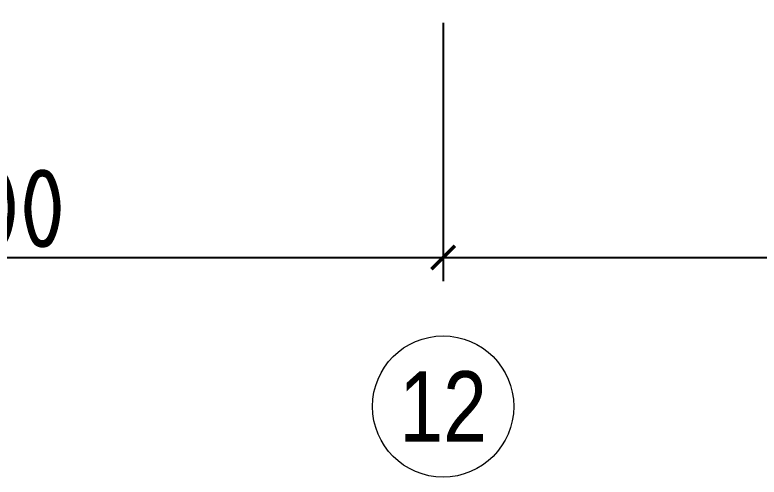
# Model space of a CAD drawing. Header units: millimetres. Extents: x 163705 to 1616509, y 81827 to 302547.
# Drawn here: x 1280205 to 1284949, y 138113 to 141059 of the extents above; entities that cross this region are included whole.
import ezdxf
from ezdxf.enums import TextEntityAlignment as Align

# ---------------------------------------------------------------- set-up
doc = ezdxf.new("R2010")
doc.units = ezdxf.units.MM
doc.header["$LTSCALE"] = 10
doc.layers.add('1-护栏', color=4, linetype='Continuous', lineweight=18)
doc.layers.add('1-标注', color=3, linetype='Continuous', lineweight=0)
doc.styles.add('ARIAL', font='arial.ttf', dxfattribs={"width": 0.7})
doc.styles.add('HZ', font='gbenor.shx', dxfattribs={"bigfont": 'gbcbig.shx'})
doc.dimstyles.new('100$0', dxfattribs={"dimscale": 100, "dimtxt": 5, "dimasz": 1.5, "dimexe": 1.5, "dimexo": 0.5, "dimtad": 1, "dimdec": 0, "dimdsep": 46, "dimtxsty": 'HZ', "dimblk": 'ARCHTICK', "dimcen": 2.5, "dimdle": 1, "dimclrd": 256, "dimclre": 256, "dimadec": 0, "dimazin": 0, "dimtfac": 1, "dimtdec": 0, "dimtmove": 0, "dimatfit": 3, "dimfxl": 0, "dimarcsym": 0})

# ---------------------------------------------------------------- blocks, each defined once
blk = doc.blocks.new('_ArchTick')
at = {"const_width": 0.15}
blk.add_lwpolyline([(-0.5, -0.5), (0.5, 0.5)], dxfattribs=at)
blk = doc.blocks.new('*D676')
at = {"layer": '1-标注', "lineweight": -2, "transparency": 16777216}
for p, q in [((1276934.9, 141009.5), (1276934.9, 139362.8)), ((1282934.9, 141009.5), (1282934.9, 139362.8)), ((1276834.9, 139512.8), (1283034.9, 139512.8))]:
    blk.add_line(p, q, dxfattribs=at)
at = {"layer": 'Defpoints', "transparency": 16777216}
for p in [(1276934.9, 141059.5), (1282934.9, 141059.5), (1282934.9, 139512.8)]:
    blk.add_point(p, dxfattribs=at)
at = {"layer": '1-标注', "lineweight": -2, "transparency": 16777216, "xscale": 150, "yscale": 150, "zscale": 150, "rotation": 180}
blk.add_blockref('_ArchTick', (1276934.9, 139512.8), dxfattribs=at)
at = {"layer": '1-标注', "lineweight": -2, "transparency": 16777216, "xscale": 150, "yscale": 150, "zscale": 150}
blk.add_blockref('_ArchTick', (1282934.9, 139512.8), dxfattribs=at)
at = {"layer": '1-标注', "transparency": 16777216, "insert": (1279934.9, 139825.3), "char_height": 500, "attachment_point": 5, "style": 'HZ'}
blk.add_mtext('6000', dxfattribs=at)
blk = doc.blocks.new('*D677')
at = {"layer": '1-标注', "lineweight": -2, "transparency": 16777216}
for p, q in [((1282934.9, 141009.5), (1282934.9, 139362.8)), ((1288934.9, 141009.5), (1288934.9, 139362.8)), ((1282834.9, 139512.8), (1289034.9, 139512.8))]:
    blk.add_line(p, q, dxfattribs=at)
at = {"layer": 'Defpoints', "transparency": 16777216}
for p in [(1282934.9, 141059.5), (1288934.9, 141059.5), (1288934.9, 139512.8)]:
    blk.add_point(p, dxfattribs=at)
at = {"layer": '1-标注', "lineweight": -2, "transparency": 16777216, "xscale": 150, "yscale": 150, "zscale": 150, "rotation": 180}
blk.add_blockref('_ArchTick', (1282934.9, 139512.8), dxfattribs=at)
at = {"layer": '1-标注', "lineweight": -2, "transparency": 16777216, "xscale": 150, "yscale": 150, "zscale": 150}
blk.add_blockref('_ArchTick', (1288934.9, 139512.8), dxfattribs=at)
at = {"layer": '1-标注', "transparency": 16777216, "insert": (1285934.9, 139825.3), "char_height": 500, "attachment_point": 5, "style": 'HZ'}
blk.add_mtext('6000', dxfattribs=at)

msp = doc.modelspace()

# ---------------------------------------------------------------- linework, layer by layer
at = {"layer": '1-护栏'}
msp.add_circle((1282934.896, 138562.793), 450, dxfattribs=at)

# ---------------------------------------------------------------- texts
at = {"layer": '1-护栏', "style": 'ARIAL', "width": 0.8}
msp.add_text('12', height=450, dxfattribs=at).set_placement((1282934.896, 138562.793), align=Align.MIDDLE_CENTER)

# ---------------------------------------------------------------- dimensions: what is measured, and where the dimension line sits
at = {"layer": '1-标注'}
for base, p1, p2, picture, middle in [((1282934.896, 139512.793), (1276934.896, 141059.499), (1282934.896, 141059.499), '*D676', (1279934.896, 139825.293)), ((1288934.896, 139512.793), (1282934.896, 141059.499), (1288934.896, 141059.499), '*D677', (1285934.896, 139825.293))]:
    dim = msp.add_linear_dim(base=base, p1=p1, p2=p2, dimstyle='100$0', override={"dimtol": 0, "dimlim": 0, "dimtdec": 8, "dimtix": 1}, dxfattribs=at)
    dim.commit()
    dim.dimension.update_dxf_attribs({"geometry": picture, "text_midpoint": middle})

doc.saveas('drawing.dxf')
